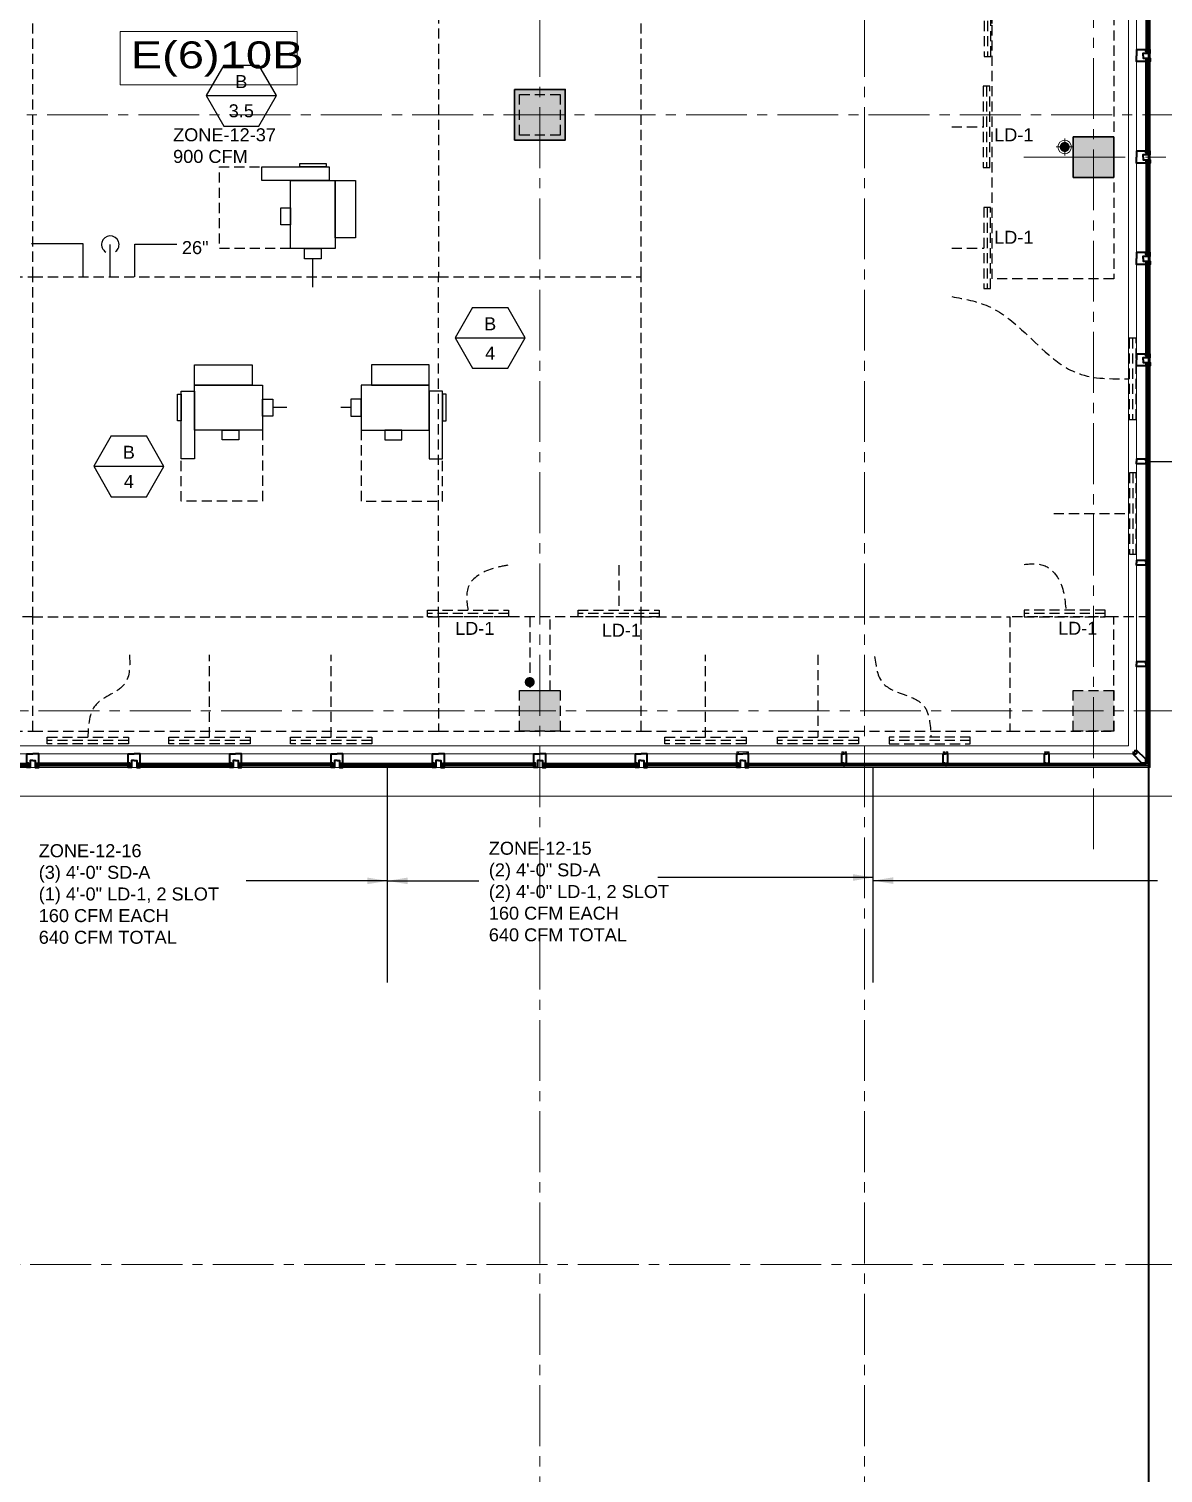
# Model space of a CAD drawing. Header units: inches. Extents: x -26012 to 27, y -11337 to 2082.
# Drawn here: x -21723 to -21052, y -436 to 418 of the extents above; entities that cross this region are included whole.
import ezdxf
from ezdxf.enums import TextEntityAlignment as Align

# ---------------------------------------------------------------- set-up
doc = ezdxf.new("R2010")
doc.units = ezdxf.units.IN
doc.header["$LTSCALE"] = 48
doc.header["$MEASUREMENT"] = 0
for name, pattern in [('A106$0$CENTER', [2, 1.25, -0.25, 0.25, -0.25]), ('A_Column Grid$0$CENTER2', [1.125, 0.75, -0.125, 0.125, -0.125]), ('HIDDEN2', [0.1875, 0.125, -0.0625]), ('NB - 13th_Penthouse_plan$0$HIDDEN2', [0.1875, 0.125, -0.0625])]:
    doc.linetypes.add(name, pattern=pattern)
for name, color, linetype in [('A106$0$A-ANNO-PATT-1-12', 8, 'Continuous'), ('A106$0$A-ANNO-PATT-1-6', 8, 'Continuous'), ('A106$0$A-ANNO-PATT-4-12', 8, 'Continuous'), ('A106$0$A-AREA-IDEN', 8, 'Continuous'), ('A106$0$A-CLNG-RAIL', 8, 'Continuous'), ('A106$0$A-COLS-COL1-6', 8, 'Continuous'), ('A106$0$A-COLS-COL4-12', 8, 'Continuous'), ('A106$0$A-FLOR-AWNG', 8, 'Continuous'), ('A106$0$A-FLOR-SLAB', 8, 'Continuous'), ('A106$0$A-FLOR-SLEEVE-4-12', 8, 'Continuous'), ('A106$0$A-GLAZ', 8, 'Continuous'), ('A106$0$A-GLAZ-CRNA', 8, 'Continuous'), ('A106$0$A-GRID-GRD3-12', 8, 'Continuous'), ('A106$0$A-ROOF-LEAD-3-12', 8, 'Continuous'), ('A106$0$A-ROOF-LEAD-4-12', 8, 'Continuous'), ('A106$0$C-PROP', 8, 'Continuous'), ('A605$0$A-ANNO-PATT-1-12', 8, 'Continuous'), ('A605$0$A-ANNO-PATT-1-6', 8, 'Continuous'), ('A605$0$A-ANNO-PATT-4-12', 8, 'Continuous'), ('A605$0$A-COLS-COL1-6', 8, 'Continuous'), ('A605$0$A-FLOR-SLAB', 8, 'Continuous'), ('A_Column Grid$0$A-GRID-GRD1-12', 8, 'A_Column Grid$0$CENTER2'), ('A_Column Grid$0$A-GRID-GRD1-15', 8, 'A_Column Grid$0$CENTER2'), ('M-HVAC-anno', 6, 'Continuous'), ('M-HVAC-blck', 6, 'Continuous'), ('M-HVAC-clrn', 1, 'HIDDEN2'), ('M-HVAC-eqpm-fptd', 94, 'Continuous'), ('M-HVAC-Flex', 5, 'Continuous'), ('M-HVAC-FUTR', 4, 'HIDDEN2'), ('M-HVAC-supp', 93, 'Continuous'), ('M-HVAC-Term-Supp', 92, 'Continuous'), ('M-HVAC-TEXT', 6, 'Continuous'), ('NB - 13th_Penthouse_plan$0$STCCOLS2', 1, 'NB - 13th_Penthouse_plan$0$HIDDEN2'), ('NB - 13th_Penthouse_plan$0$STDROPS', 1, 'NB - 13th_Penthouse_plan$0$HIDDEN2'), ('NB - 13th_Penthouse_plan$0$STSLABNOTCH', 1, 'NB - 13th_Penthouse_plan$0$HIDDEN2'), ('XREF', 8, 'Continuous')]:
    doc.layers.add(name, color=color, linetype=linetype)
doc.styles.add('A106$0$style-Arial', font='arial.ttf')
doc.styles.add('M08', font='arial.ttf', dxfattribs={"height": 7.68})
doc.styles.get("Standard").update_dxf_attribs({"font": 'simplex.shx'})
doc.dimstyles.new('STANDARD$7', dxfattribs={"dimtxt": 0.18, "dimasz": 0.125, "dimexe": 0.18, "dimexo": 0.06, "dimgap": 0.09, "dimtad": 0, "dimtih": 1, "dimtoh": 1, "dimdec": 4, "dimzin": 0, "dimdsep": 46, "dimtxsty": 'Standard', "dimcen": 0.09, "dimadec": 0, "dimazin": 0, "dimtfac": 1, "dimtdec": 4, "dimtofl": 0, "dimtmove": 0, "dimatfit": 3, "dimfxl": 1, "dimtolj": 1, "dimtzin": 0, "dimarcsym": 0})

# ---------------------------------------------------------------- blocks, each defined once
blk = doc.blocks.new('A106$0$CW10_1')
at = {"layer": 'A106$0$A-GLAZ', "linetype": 'Continuous', "lineweight": 0}
for p, q in [((0, 116.5), (0, 63.5)), ((6.25, 117.25), (6.25, 62.75)), ((6.75, 117.25), (6.75, 62.75)), ((0, 3.5), (0, 56.5)), ((6.25, 2.75), (6.25, 57.25)), ((6.75, 2.75), (6.75, 57.25))]:
    blk.add_line(p, q, dxfattribs=at)
at = {"layer": 'A106$0$A-GLAZ', "linetype": 'Continuous', "lineweight": 40}
for p, q in [((5.75, 117.25), (7, 117.25)), ((5.75, 117.25), (5.75, 62.75)), ((7, 117.25), (7, 62.75)), ((5.75, 62.75), (7, 62.75)), ((5.75, 2.75), (5.75, 57.25)), ((5.75, 57.25), (7, 57.25)), ((7, 2.75), (7, 57.25)), ((5.75, 2.75), (7, 2.75))]:
    blk.add_line(p, q, dxfattribs=at)
at = {"layer": 'A106$0$A-GLAZ', "linetype": 'Continuous', "lineweight": 40, "flags": 128}
for points in [[(4, 120), (4, 118.5), (8, 118.5), (8, 116.5), (7.25, 116.5), (7.25, 117.5), (5.5, 117.5), (5.5, 116.5), (0, 116.5), (0, 120)], [(4, 60), (4, 61.5), (8, 61.5), (8, 63.5), (7.25, 63.5), (7.25, 62.5), (5.5, 62.5), (5.5, 63.5), (0, 63.5), (0, 60)], [(4, 60), (4, 58.5), (8, 58.5), (8, 56.5), (7.25, 56.5), (7.25, 57.5), (5.5, 57.5), (5.5, 56.5), (0, 56.5), (0, 60)], [(4, 0), (4, 1.5), (8, 1.5), (8, 3.5), (7.25, 3.5), (7.25, 2.5), (5.5, 2.5), (5.5, 3.5), (0, 3.5), (0, 0)]]:
    blk.add_lwpolyline(points, dxfattribs=at)
blk = doc.blocks.new('A106$0$CW10_2')
at = {"layer": 'A106$0$A-GLAZ', "linetype": 'Continuous', "lineweight": 40}
for p, q in [((-117.25, -5.75), (-117.25, -7)), ((-117.25, -5.75), (-62.75, -5.75)), ((-117.25, -7), (-62.75, -7)), ((-62.75, -5.75), (-62.75, -7)), ((-2.75, -5.75), (-57.25, -5.75)), ((-57.25, -5.75), (-57.25, -7)), ((-2.75, -7), (-57.25, -7)), ((-2.75, -5.75), (-2.75, -7))]:
    blk.add_line(p, q, dxfattribs=at)
at = {"layer": 'A106$0$A-GLAZ', "linetype": 'Continuous', "lineweight": 0}
for p, q in [((-117.25, -6.25), (-62.75, -6.25)), ((-117.25, -6.75), (-62.75, -6.75)), ((-116.5, 0), (-63.5, 0)), ((-2.75, -6.25), (-57.25, -6.25)), ((-2.75, -6.75), (-57.25, -6.75)), ((-3.5, 0), (-56.5, 0))]:
    blk.add_line(p, q, dxfattribs=at)
at = {"layer": 'A106$0$A-GLAZ', "linetype": 'Continuous', "lineweight": 40, "flags": 128}
for points in [[(0, -4), (-1.5, -4), (-1.5, -8), (-3.5, -8), (-3.5, -7.25), (-2.5, -7.25), (-2.5, -5.5), (-3.5, -5.5), (-3.5, 0), (0, 0)], [(-120, -4), (-118.5, -4), (-118.5, -8), (-116.5, -8), (-116.5, -7.25), (-117.5, -7.25), (-117.5, -5.5), (-116.5, -5.5), (-116.5, 0), (-120, 0)], [(-60, -4), (-61.5, -4), (-61.5, -8), (-63.5, -8), (-63.5, -7.25), (-62.5, -7.25), (-62.5, -5.5), (-63.5, -5.5), (-63.5, 0), (-60, 0)], [(-60, -4), (-58.5, -4), (-58.5, -8), (-56.5, -8), (-56.5, -7.25), (-57.5, -7.25), (-57.5, -5.5), (-56.5, -5.5), (-56.5, 0), (-60, 0)]]:
    blk.add_lwpolyline(points, dxfattribs=at)
blk = doc.blocks.new('*U530')
at = {"layer": 'A106$0$A-CLNG-RAIL', "linetype": 'Continuous', "lineweight": 13}
for p, q in [((-0.65, 0.45), (-0.65, 0.59)), ((-0.65, 0.59), (0.35, 0.59)), ((-0.55, 0.45), (-0.65, 0.45)), ((-0.31, 0.54), (-0.61, 0.54)), ((-0.61, 0.54), (-0.61, 0.49)), ((-0.61, 0.49), (-0.55, 0.49)), ((-0.55, 0.49), (-0.55, 0.45)), ((-0.37, 0.45), (-0.37, 0.49)), ((-0.37, 0.49), (-0.31, 0.49)), ((-0.26, 0.45), (-0.37, 0.45)), ((-0.31, 0.49), (-0.31, 0.54)), ((0.3, 0.54), (-0.26, 0.54)), ((-0.26, 0.54), (-0.26, 0.45)), ((0.3, -0.23), (0.3, 0.54)), ((0.35, 0.59), (0.35, -0.23)), ((-0.65, -0.59), (-0.65, -0.23)), ((-0.65, -0.23), (-0.55, -0.23)), ((-0.61, -0.59), (-0.65, -0.59)), ((-0.55, -0.27), (-0.61, -0.27)), ((-0.61, -0.27), (-0.61, -0.32)), ((-0.61, -0.32), (-0.31, -0.32)), ((-0.23, -0.37), (-0.61, -0.37)), ((-0.61, -0.37), (-0.61, -0.59)), ((-0.55, -0.23), (-0.55, -0.27)), ((-0.37, -0.27), (-0.37, -0.23)), ((-0.37, -0.23), (0.3, -0.23)), ((-0.31, -0.27), (-0.37, -0.27)), ((-0.31, -0.32), (-0.31, -0.27)), ((-0.23, -0.59), (-0.23, -0.37)), ((-0.19, -0.59), (-0.23, -0.59)), ((0.6, -0.29), (-0.19, -0.29)), ((-0.19, -0.29), (-0.19, -0.39)), ((-0.19, -0.39), (-0.15, -0.39)), ((-0.15, -0.39), (-0.19, -0.51)), ((-0.19, -0.51), (-0.19, -0.59)), ((0.35, -0.23), (0.44, -0.23)), ((0.44, -0.23), (0.44, -0.2)), ((0.44, -0.2), (0.57, -0.23)), ((0.6, -0.51), (0.56, -0.39)), ((0.56, -0.39), (0.6, -0.39)), ((0.57, -0.23), (0.65, -0.23)), ((0.6, -0.39), (0.6, -0.29)), ((0.6, -0.59), (0.6, -0.51)), ((0.65, -0.59), (0.6, -0.59)), ((0.65, -0.23), (0.65, -0.59))]:
    blk.add_line(p, q, dxfattribs=at)
at = {"layer": 'A106$0$A-CLNG-RAIL', "lineweight": 13, "flags": 128}
for points in [[(-0.55, 0.51), (-0.36, 0.51)], [(-0.39, 0.5), (-0.38, 0.44), (-0.38, 0.37), (-0.33, 0.18)], [(-0.39, -0.29), (-0.38, -0.23), (-0.38, -0.16), (-0.33, 0.03)], [(-0.55, -0.3), (-0.36, -0.3)]]:
    blk.add_lwpolyline(points, dxfattribs=at)
at = {"layer": 'A106$0$A-CLNG-RAIL', "lineweight": 13}
for points in [[(-0.53, 0.51), (-0.52, 0.46), (-0.53, 0.41), (-0.57, 0.34), (-0.59, 0.31), (-0.64, 0.18)], [(-0.53, -0.29), (-0.52, -0.24), (-0.53, -0.2), (-0.57, -0.12), (-0.59, -0.1), (-0.64, 0.03)], [(-0.5, 0.51), (-0.5, 0.47), (-0.5, 0.41), (-0.53, 0.34), (-0.54, 0.31), (-0.59, 0.18)], [(-0.5, -0.29), (-0.5, -0.26), (-0.5, -0.2), (-0.53, -0.13), (-0.54, -0.1), (-0.59, 0.03)], [(-0.47, 0.51), (-0.47, 0.49), (-0.46, 0.45), (-0.47, 0.36), (-0.49, 0.31), (-0.51, 0.18)], [(-0.47, -0.3), (-0.47, -0.28), (-0.46, -0.24), (-0.47, -0.15), (-0.49, -0.1), (-0.51, 0.03)], [(-0.45, 0.51), (-0.44, 0.4), (-0.45, 0.34), (-0.44, 0.31), (-0.44, 0.18)], [(-0.45, -0.3), (-0.44, -0.19), (-0.45, -0.12), (-0.44, -0.1), (-0.44, 0.03)], [(-0.41, 0.5), (-0.41, 0.44), (-0.41, 0.38), (-0.4, 0.34), (-0.4, 0.31), (-0.37, 0.18)], [(-0.41, -0.29), (-0.41, -0.23), (-0.41, -0.17), (-0.4, -0.12), (-0.4, -0.1), (-0.37, 0.03)]]:
    blk.add_open_spline(points, degree=3, dxfattribs=at)
blk = doc.blocks.new('*U549')
at = {"layer": 'A106$0$A-CLNG-RAIL', "linetype": 'Continuous', "lineweight": 13}
for p, q in [((-0.45, 0.65), (-0.59, 0.65)), ((-0.59, 0.65), (-0.59, -0.35)), ((-0.54, 0.31), (-0.54, 0.61)), ((-0.54, 0.61), (-0.49, 0.61)), ((-0.49, 0.31), (-0.54, 0.31)), ((-0.54, -0.3), (-0.54, 0.26)), ((-0.54, 0.26), (-0.45, 0.26)), ((-0.49, 0.61), (-0.49, 0.55)), ((-0.49, 0.55), (-0.45, 0.55)), ((-0.45, 0.37), (-0.49, 0.37)), ((-0.49, 0.37), (-0.49, 0.31)), ((-0.45, 0.55), (-0.45, 0.65)), ((-0.45, 0.26), (-0.45, 0.37)), ((0.59, 0.65), (0.23, 0.65)), ((0.23, 0.65), (0.23, 0.55)), ((0.23, 0.55), (0.27, 0.55)), ((0.27, 0.37), (0.23, 0.37)), ((0.23, 0.37), (0.23, -0.3)), ((0.27, 0.55), (0.27, 0.61)), ((0.27, 0.61), (0.32, 0.61)), ((0.27, 0.31), (0.27, 0.37)), ((0.32, 0.31), (0.27, 0.31)), ((0.29, -0.6), (0.29, 0.19)), ((0.29, 0.19), (0.39, 0.19)), ((0.32, 0.61), (0.32, 0.31)), ((0.37, 0.23), (0.37, 0.61)), ((0.37, 0.61), (0.59, 0.61)), ((0.59, 0.23), (0.37, 0.23)), ((0.39, 0.19), (0.39, 0.15)), ((0.39, 0.15), (0.51, 0.19)), ((0.51, 0.19), (0.59, 0.19)), ((0.59, 0.61), (0.59, 0.65)), ((0.59, 0.19), (0.59, 0.23)), ((-0.59, -0.35), (0.23, -0.35)), ((0.23, -0.3), (-0.54, -0.3)), ((0.23, -0.44), (0.2, -0.44)), ((0.2, -0.44), (0.23, -0.57)), ((0.23, -0.35), (0.23, -0.44)), ((0.23, -0.57), (0.23, -0.65)), ((0.23, -0.65), (0.59, -0.65)), ((0.39, -0.6), (0.29, -0.6)), ((0.51, -0.6), (0.39, -0.56)), ((0.39, -0.56), (0.39, -0.6)), ((0.59, -0.6), (0.51, -0.6)), ((0.59, -0.65), (0.59, -0.6))]:
    blk.add_line(p, q, dxfattribs=at)
at = {"layer": 'A106$0$A-CLNG-RAIL', "lineweight": 13, "flags": 128}
for points in [[(-0.51, 0.55), (-0.51, 0.36)], [(-0.5, 0.39), (-0.44, 0.38), (-0.37, 0.38), (-0.18, 0.33)], [(0.29, 0.39), (0.23, 0.38), (0.16, 0.38), (-0.03, 0.33)], [(0.3, 0.55), (0.3, 0.36)]]:
    blk.add_lwpolyline(points, dxfattribs=at)
at = {"layer": 'A106$0$A-CLNG-RAIL', "lineweight": 13}
for points in [[(-0.51, 0.53), (-0.46, 0.52), (-0.41, 0.53), (-0.34, 0.57), (-0.31, 0.59), (-0.18, 0.64)], [(-0.51, 0.5), (-0.47, 0.5), (-0.41, 0.5), (-0.34, 0.53), (-0.31, 0.54), (-0.18, 0.59)], [(-0.51, 0.47), (-0.49, 0.47), (-0.45, 0.46), (-0.36, 0.47), (-0.31, 0.49), (-0.18, 0.51)], [(-0.51, 0.45), (-0.4, 0.44), (-0.34, 0.45), (-0.31, 0.44), (-0.18, 0.44)], [(-0.5, 0.41), (-0.44, 0.41), (-0.38, 0.41), (-0.34, 0.4), (-0.31, 0.4), (-0.18, 0.37)], [(0.29, 0.53), (0.24, 0.52), (0.2, 0.53), (0.12, 0.57), (0.1, 0.59), (-0.03, 0.64)], [(0.29, 0.5), (0.26, 0.5), (0.2, 0.5), (0.13, 0.53), (0.1, 0.54), (-0.03, 0.59)], [(0.3, 0.47), (0.28, 0.47), (0.24, 0.46), (0.15, 0.47), (0.1, 0.49), (-0.03, 0.51)], [(0.3, 0.45), (0.19, 0.44), (0.12, 0.45), (0.1, 0.44), (-0.03, 0.44)], [(0.29, 0.41), (0.23, 0.41), (0.17, 0.41), (0.12, 0.4), (0.1, 0.4), (-0.03, 0.37)]]:
    blk.add_open_spline(points, degree=3, dxfattribs=at)
blk = doc.blocks.new('*U529')
at = {"layer": 'A106$0$A-CLNG-RAIL', "linetype": 'Continuous', "lineweight": 13}
for p, q in [((0.65, 0.59), (-0.35, 0.59)), ((-0.35, 0.59), (-0.35, -0.23)), ((-0.3, -0.23), (-0.3, 0.54)), ((-0.3, 0.54), (0.26, 0.54)), ((0.26, 0.54), (0.26, 0.45)), ((0.26, 0.45), (0.37, 0.45)), ((0.31, 0.49), (0.31, 0.54)), ((0.31, 0.54), (0.61, 0.54)), ((0.37, 0.49), (0.31, 0.49)), ((0.37, 0.45), (0.37, 0.49)), ((0.61, 0.49), (0.55, 0.49)), ((0.55, 0.49), (0.55, 0.45)), ((0.55, 0.45), (0.65, 0.45)), ((0.61, 0.54), (0.61, 0.49)), ((0.65, 0.45), (0.65, 0.59)), ((-0.57, -0.23), (-0.65, -0.23)), ((-0.65, -0.23), (-0.65, -0.59)), ((-0.65, -0.59), (-0.6, -0.59)), ((-0.6, -0.39), (-0.6, -0.29)), ((-0.6, -0.29), (0.19, -0.29)), ((-0.6, -0.51), (-0.56, -0.39)), ((-0.56, -0.39), (-0.6, -0.39)), ((-0.6, -0.59), (-0.6, -0.51)), ((-0.44, -0.2), (-0.57, -0.23)), ((-0.44, -0.23), (-0.44, -0.2)), ((-0.35, -0.23), (-0.44, -0.23)), ((0.37, -0.23), (-0.3, -0.23)), ((0.19, -0.39), (0.15, -0.39)), ((0.15, -0.39), (0.19, -0.51)), ((0.19, -0.29), (0.19, -0.39)), ((0.19, -0.51), (0.19, -0.59)), ((0.19, -0.59), (0.23, -0.59)), ((0.23, -0.59), (0.23, -0.37)), ((0.23, -0.37), (0.61, -0.37)), ((0.31, -0.32), (0.31, -0.27)), ((0.31, -0.27), (0.37, -0.27)), ((0.61, -0.32), (0.31, -0.32)), ((0.37, -0.27), (0.37, -0.23)), ((0.65, -0.23), (0.55, -0.23)), ((0.55, -0.23), (0.55, -0.27)), ((0.55, -0.27), (0.61, -0.27)), ((0.61, -0.27), (0.61, -0.32)), ((0.61, -0.37), (0.61, -0.59)), ((0.61, -0.59), (0.65, -0.59)), ((0.65, -0.59), (0.65, -0.23))]:
    blk.add_line(p, q, dxfattribs=at)
at = {"layer": 'A106$0$A-CLNG-RAIL', "lineweight": 13, "flags": 128}
for points in [[(0.39, 0.5), (0.38, 0.44), (0.38, 0.37), (0.33, 0.18)], [(0.39, -0.29), (0.38, -0.23), (0.38, -0.16), (0.33, 0.03)], [(0.55, 0.51), (0.36, 0.51)], [(0.55, -0.3), (0.36, -0.3)]]:
    blk.add_lwpolyline(points, dxfattribs=at)
at = {"layer": 'A106$0$A-CLNG-RAIL', "lineweight": 13}
for points in [[(0.41, 0.5), (0.41, 0.44), (0.41, 0.38), (0.4, 0.34), (0.4, 0.31), (0.37, 0.18)], [(0.41, -0.29), (0.41, -0.23), (0.41, -0.17), (0.4, -0.12), (0.4, -0.1), (0.37, 0.03)], [(0.45, 0.51), (0.44, 0.4), (0.45, 0.34), (0.44, 0.31), (0.44, 0.18)], [(0.45, -0.3), (0.44, -0.19), (0.45, -0.12), (0.44, -0.1), (0.44, 0.03)], [(0.47, 0.51), (0.47, 0.49), (0.46, 0.45), (0.47, 0.36), (0.49, 0.31), (0.51, 0.18)], [(0.47, -0.3), (0.47, -0.28), (0.46, -0.24), (0.47, -0.15), (0.49, -0.1), (0.51, 0.03)], [(0.5, 0.51), (0.5, 0.47), (0.5, 0.41), (0.53, 0.34), (0.54, 0.31), (0.59, 0.18)], [(0.5, -0.29), (0.5, -0.26), (0.5, -0.2), (0.53, -0.13), (0.54, -0.1), (0.59, 0.03)], [(0.53, 0.51), (0.52, 0.46), (0.53, 0.41), (0.57, 0.34), (0.59, 0.31), (0.64, 0.18)], [(0.53, -0.29), (0.52, -0.24), (0.53, -0.2), (0.57, -0.12), (0.59, -0.1), (0.64, 0.03)]]:
    blk.add_open_spline(points, degree=3, dxfattribs=at)
blk = doc.blocks.new('A106$0$CW20FCORNER_2')
at = {"layer": 'A106$0$A-GLAZ-CRNA', "linetype": 'Continuous', "lineweight": 0}
for p, q in [((-7, 236.5), (-7, 181.38)), ((-0.75, 237.25), (-0.75, 180.62)), ((-0.25, 237.25), (-0.25, 180.62)), ((-7, 178.63), (-7, 121.38)), ((-0.75, 179.37), (-0.75, 120.62)), ((-0.25, 179.37), (-0.25, 120.62)), ((-7, 118.63), (-7, 7)), ((-0.75, 119.37), (-0.75, 60.62)), ((-0.25, 119.37), (-0.25, 60.62)), ((-0.75, 59.37), (-0.75, 1.87)), ((-0.25, 59.37), (-0.25, 1.87))]:
    blk.add_line(p, q, dxfattribs=at)
at = {"layer": 'A106$0$A-GLAZ-CRNA', "linetype": 'Continuous', "lineweight": 30}
for p, q in [((-1.25, 237.25), (0, 237.25)), ((-1.25, 237.25), (-1.25, 180.62)), ((0, 237.25), (0, 180.62)), ((-1.25, 179.37), (0, 179.37)), ((-1.25, 179.37), (-1.25, 120.62)), ((0, 179.37), (0, 120.62)), ((-1.25, 119.37), (-1.25, 60.62)), ((0, 119.37), (0, 60.62)), ((-1.25, 60.62), (0, 60.62)), ((-1.25, 59.37), (0, 59.37)), ((-1.25, 59.37), (-1.25, 1.87)), ((0, 59.37), (0, 1.87)), ((-1.25, 1.87), (0, 1.87))]:
    blk.add_line(p, q, dxfattribs=at)
at = {"layer": 'A106$0$A-GLAZ-CRNA', "linetype": 'Continuous', "lineweight": 40}
for p, q in [((-1.25, 180.62), (0, 180.62)), ((0, 180.37), (0, 180.25)), ((-1.25, 120.62), (0, 120.62)), ((-1.25, 119.37), (0, 119.37)), ((-1.5, 3.8), (-7, 9.3))]:
    blk.add_line(p, q, dxfattribs=at)
at = {"layer": 'A106$0$A-GLAZ-CRNA', "linetype": 'Continuous', "lineweight": 40, "flags": 128}
for points in [[(-3, 240), (-3, 238.5), (1, 238.5), (1, 236.5), (0.25, 236.5), (0.25, 237.5), (-1.5, 237.5), (-1.5, 236.5), (-7, 236.5), (-7, 240)], [(-0.59, 180), (-0.59, 180.25), (0, 180.25), (0, 180.37), (-1.5, 180.37), (-1.5, 181.37), (-7, 181.38), (-7, 180)], [(-0.59, 180), (-0.59, 179.75), (0, 179.75), (0, 179.62), (-1.5, 179.62), (-1.5, 178.62), (-7, 178.63), (-7, 180)], [(-0.59, 120), (-0.59, 120.25), (0, 120.25), (0, 120.37), (-1.5, 120.37), (-1.5, 121.37), (-7, 121.38), (-7, 120)], [(-0.59, 120), (-0.59, 119.75), (0, 119.75), (0, 119.62), (-1.5, 119.62), (-1.5, 118.62), (-7, 118.63), (-7, 120)], [(-0.59, 60), (-0.59, 60.25), (0, 60.25), (0, 60.37), (-1.5, 60.37), (-1.5, 61.37), (-7, 61.38), (-7, 60)], [(-0.59, 60), (-0.59, 59.75), (0, 59.75), (0, 59.62), (-1.5, 59.62), (-1.5, 58.62), (-7, 58.63), (-7, 60)], [(0, 0), (0, 1.5), (-1.15, 1.5), (-1.5, 1.85), (-1.5, 3.8), (-7, 9.3), (-7, 7)]]:
    blk.add_lwpolyline(points, dxfattribs=at)
at = {"layer": 'A106$0$A-GLAZ-CRNA', "linetype": 'Continuous', "lineweight": 40}
for centre in [(0.12, 180.5), (0.12, 179.5), (0.12, 120.5), (0.12, 119.5)]:
    blk.add_arc(centre, 0.177, 135, 225, dxfattribs=at)
at = {"layer": 'A106$0$A-GLAZ-CRNA', "linetype": 'Continuous', "lineweight": 30}
for centre in [(0.12, 60.5), (0.12, 59.5)]:
    blk.add_arc(centre, 0.177, 135, 225, dxfattribs=at)
blk = doc.blocks.new('A106$0$CW20FCORNER_3')
at = {"layer": 'A106$0$A-GLAZ-CRNA', "linetype": 'Continuous', "lineweight": 30}
for p, q in [((-237.25, 1.25), (-237.25, 0)), ((-237.25, 1.25), (-180.62, 1.25)), ((-179.37, 1.25), (-179.37, 0)), ((-179.37, 1.25), (-120.62, 1.25)), ((-119.37, 1.25), (-60.62, 1.25)), ((-60.62, 1.25), (-60.62, 0)), ((-59.38, 1.25), (-59.38, 0)), ((-59.38, 1.25), (-1.88, 1.25)), ((-1.88, 1.25), (-1.88, 0)), ((-237.25, 0), (-180.62, 0)), ((-179.37, 0), (-120.62, 0)), ((-119.37, 0), (-60.62, 0)), ((-59.38, 0), (-1.88, 0))]:
    blk.add_line(p, q, dxfattribs=at)
at = {"layer": 'A106$0$A-GLAZ-CRNA', "linetype": 'Continuous', "lineweight": 0}
for p, q in [((-237.25, 0.75), (-180.62, 0.75)), ((-237.25, 0.25), (-180.62, 0.25)), ((-236.5, 7), (-181.38, 7)), ((-179.37, 0.75), (-120.62, 0.75)), ((-179.37, 0.25), (-120.62, 0.25)), ((-178.63, 7), (-121.38, 7)), ((-119.37, 0.75), (-60.62, 0.75)), ((-119.37, 0.25), (-60.62, 0.25)), ((-118.63, 7), (-7, 7)), ((-59.38, 0.75), (-1.88, 0.75)), ((-59.38, 0.25), (-1.88, 0.25))]:
    blk.add_line(p, q, dxfattribs=at)
at = {"layer": 'A106$0$A-GLAZ-CRNA', "linetype": 'Continuous', "lineweight": 40}
for p, q in [((-180.62, 1.25), (-180.62, 0)), ((-120.62, 1.25), (-120.62, 0)), ((-119.37, 1.25), (-119.37, 0)), ((-3.8, 1.5), (-9.3, 7)), ((-180.37, 0), (-180.25, 0))]:
    blk.add_line(p, q, dxfattribs=at)
at = {"layer": 'A106$0$A-GLAZ-CRNA', "linetype": 'Continuous', "lineweight": 40, "flags": 128}
for points in [[(-240, 3), (-238.5, 3), (-238.5, -1), (-236.5, -1), (-236.5, -0.25), (-237.5, -0.25), (-237.5, 1.5), (-236.5, 1.5), (-236.5, 7), (-240, 7)], [(-180, 0.59), (-180.25, 0.59), (-180.25, 0), (-180.37, 0), (-180.37, 1.5), (-181.37, 1.5), (-181.38, 7), (-180, 7)], [(-180, 0.59), (-179.75, 0.59), (-179.75, 0), (-179.62, 0), (-179.62, 1.5), (-178.62, 1.5), (-178.63, 7), (-180, 7)], [(-120, 0.59), (-120.25, 0.59), (-120.25, 0), (-120.37, 0), (-120.37, 1.5), (-121.37, 1.5), (-121.38, 7), (-120, 7)], [(-120, 0.59), (-119.75, 0.59), (-119.75, 0), (-119.62, 0), (-119.62, 1.5), (-118.62, 1.5), (-118.63, 7), (-120, 7)], [(-60, 0.59), (-60.25, 0.59), (-60.25, 0), (-60.38, 0), (-60.38, 1.5), (-61.38, 1.5), (-61.38, 7), (-60, 7)], [(-60, 0.59), (-59.75, 0.59), (-59.75, 0), (-59.62, 0), (-59.62, 1.5), (-58.62, 1.5), (-58.63, 7), (-60, 7)], [(0, 0), (-1.5, 0), (-1.5, 1.15), (-1.85, 1.5), (-3.8, 1.5), (-9.3, 7), (-7, 7)]]:
    blk.add_lwpolyline(points, dxfattribs=at)
at = {"layer": 'A106$0$A-GLAZ-CRNA', "linetype": 'Continuous', "lineweight": 40, "extrusion": (0, 0, -1)}
for centre in [(180.5, -0.13), (179.5, -0.13), (120.5, -0.13), (119.5, -0.13)]:
    blk.add_arc(centre, 0.177, 45, 135, dxfattribs=at)
at = {"layer": 'A106$0$A-GLAZ-CRNA', "linetype": 'Continuous', "lineweight": 30, "extrusion": (0, 0, -1)}
for centre in [(60.5, -0.13), (59.5, -0.13)]:
    blk.add_arc(centre, 0.177, 45, 135, dxfattribs=at)
blk = doc.blocks.new('*D588', base_point=(0, 0))
at = {"layer": 'A106$0$A-FLOR-SLEEVE-4-12', "linetype": 'Continuous', "lineweight": 0}
for p, q in [((-5, 0), (5, 0)), ((0, -5), (0, 5))]:
    blk.add_line(p, q, dxfattribs=at)
blk = doc.blocks.new('*U587')
at = {"layer": 'A106$0$A-FLOR-SLEEVE-4-12', "linetype": 'Continuous', "lineweight": 13}
blk.add_circle((0, 0), 4, dxfattribs=at)
at = {"layer": 'A106$0$A-FLOR-SLEEVE-4-12', "linetype": 'Continuous', "lineweight": 0}
blk.add_blockref('*D588', (0, 0), dxfattribs=at)
blk = doc.blocks.new('A106')
at = {"layer": 'A106$0$A-ROOF-LEAD-3-12', "lineweight": 13}
h = blk.add_hatch(color=256, dxfattribs=at)
edge = h.paths.add_edge_path()
edge.add_arc((-21427.02, 31.59), 3, 0, 360)
at = {"layer": 'A106$0$A-ROOF-LEAD-4-12', "lineweight": 13}
h = blk.add_hatch(color=256, dxfattribs=at)
edge = h.paths.add_edge_path()
edge.add_arc((-21110.52, 348.1), 3, 0, 360)
at = {"layer": 'A106$0$A-ANNO-PATT-1-12', "lineweight": 30}
for points in [[(-21409.02, 2.59), (-21409.02, 26.59), (-21433.02, 2.59), (-21433.02, 26.59)], [(-21081.52, 2.59), (-21081.52, 26.59), (-21105.52, 2.59), (-21105.52, 26.59)]]:
    blk.add_solid(points, dxfattribs=at)
at = {"layer": 'A106$0$A-ANNO-PATT-1-6', "lineweight": 30, "extrusion": (0, 0, -1)}
blk.add_solid([(21436.02, 382.16), (21406.02, 382.16), (21436.02, 352.16), (21406.02, 352.16)], dxfattribs=at)
at = {"layer": 'A106$0$A-ANNO-PATT-4-12', "lineweight": 30}
blk.add_solid([(-21105.52, 330.1), (-21081.52, 330.1), (-21105.52, 354.1), (-21081.52, 354.1)], dxfattribs=at)
at = {"layer": 'A106$0$A-AREA-IDEN', "lineweight": 13}
blk.add_3dface([(-21669.28, 416.46, 0.21), (-21564.54, 416.46, 0.21), (-21564.54, 384.93, 0.21), (-21669.28, 384.93, 0.21)], dxfattribs=at)
at = {"layer": 'A106$0$A-CLNG-RAIL', "lineweight": 13}
for p, q in [((-21070.32, -9.72), (-21070.32, -9.65)), ((-21070.32, -9.65), (-21069.27, -9.65)), ((-21070.32, -9.72), (-21069.21, -9.72)), ((-21069.27, -8.61), (-21069.27, -9.65)), ((-21069.21, -8.61), (-21069.27, -8.61)), ((-21069.21, -8.61), (-21069.21, -9.72))]:
    blk.add_line(p, q, dxfattribs=at)
for points in [[(-21304.52, -9.67), (-21297.53, -9.67), (-21297.53, -9.72), (-21304.52, -9.72)], [(-21122.4, -9.72), (-21119.65, -9.72), (-21119.65, -9.67), (-21122.4, -9.67)]]:
    blk.add_3dface(points, dxfattribs=at)
at = {"layer": 'A106$0$A-COLS-COL1-6', "lineweight": 30}
blk.add_3dface([(-21436.02, 382.16), (-21406.02, 382.16), (-21406.02, 352.16), (-21436.02, 352.16)], dxfattribs=at)
at = {"layer": 'A106$0$A-COLS-COL4-12', "lineweight": 30}
blk.add_3dface([(-21105.52, 330.1), (-21081.52, 330.1), (-21081.52, 354.1), (-21105.52, 354.1)], dxfattribs=at)
at = {"layer": 'A106$0$A-FLOR-AWNG', "lineweight": 0}
blk.add_line((-22351.02, -35.91), (-21043.02, -35.91), dxfattribs=at)
at = {"layer": 'A106$0$A-FLOR-SLAB', "lineweight": 0, "flags": 128}
blk.add_lwpolyline([(-23869.27, 1530.35), (-21072.77, 1530.34), (-21072.77, -6.15), (-22489.27, -6.15), (-22489.27, 53.84), (-22872.77, 53.84), (-22872.77, -6.15), (-24409.27, -6.15)], dxfattribs=at)
at = {"layer": 'A106$0$A-GLAZ', "lineweight": 0}
for p, q in [((-21060.02, -18.91), (-21060.02, 1543.09)), ((-22352.02, -18.91), (-21060.02, -18.91))]:
    blk.add_line(p, q, dxfattribs=at)
at = {"layer": 'A106$0$A-GRID-GRD3-12', "linetype": 'A106$0$CENTER', "lineweight": 0}
blk.add_line((-21134.68, 342.1), (-20581.59, 342.1), dxfattribs=at)
at = {"layer": 'A106$0$C-PROP', "lineweight": 40, "flags": 128}
for points in [[(-25004.54, -676.9), (-24022.02, 1542.09), (-21061.02, 1542.09), (-21061.02, -676.9)], [(-24808.14, -233.33), (-24022.02, 1542.09), (-21061.02, 1542.09), (-21061.02, -229.32)]]:
    blk.add_lwpolyline(points, dxfattribs=at)
at = {"layer": 'A106$0$A-CLNG-RAIL', "lineweight": 13}
for name, p in [('*U530', (-21303.87, -10.31)), ('*U529', (-21298.18, -10.31)), ('*U530', (-21241.75, -10.31)), ('*U529', (-21240.3, -10.31)), ('*U530', (-21181.75, -10.31)), ('*U529', (-21180.3, -10.31)), ('*U530', (-21121.75, -10.31)), ('*U529', (-21120.3, -10.31)), ('*U530', (-21069.67, -10.31)), ('*U549', (-21068.62, -9.26))]:
    blk.add_blockref(name, p, dxfattribs=at)
at = {"layer": 'A106$0$A-FLOR-SLEEVE-4-12', "lineweight": 13}
blk.add_blockref('*U587', (-21110.52, 348.1), dxfattribs=at)
at = {"layer": 'A106$0$A-GLAZ', "lineweight": 40}
for name, p in [('A106$0$CW10_1', (-21068.02, 342.1)), ('A106$0$CW10_1', (-21068.02, 222.1)), ('A106$0$CW10_2', (-21661.02, -10.9)), ('A106$0$CW10_2', (-21541.02, -10.9)), ('A106$0$CW10_2', (-21421.02, -10.9)), ('A106$0$CW10_2', (-21301.02, -10.9))]:
    blk.add_blockref(name, p, dxfattribs=at)
at = {"layer": 'A106$0$A-GLAZ-CRNA', "lineweight": 30}
for name in ['A106$0$CW20FCORNER_2', 'A106$0$CW20FCORNER_3']:
    blk.add_blockref(name, (-21061.02, -17.9), dxfattribs=at)
at = {"layer": 'A106$0$A-AREA-IDEN', "lineweight": 13, "style": 'A106$0$style-Arial', "width": 1.246875}
blk.add_text('E(6)10B', height=16, dxfattribs=at).set_placement((-21663.09, 394.57, 0.21))
blk = doc.blocks.new('A605')
at = {"layer": 'A605$0$A-ANNO-PATT-1-12', "lineweight": 30}
for points in [[(-21409.02, 2.59), (-21409.02, 26.59), (-21433.02, 2.59), (-21433.02, 26.59)], [(-21081.52, 2.59), (-21081.52, 26.59), (-21105.52, 2.59), (-21105.52, 26.59)]]:
    blk.add_solid(points, dxfattribs=at)
at = {"layer": 'A605$0$A-ANNO-PATT-1-6', "lineweight": 30, "extrusion": (0, 0, -1)}
blk.add_solid([(21436.02, 382.16), (21406.02, 382.16), (21436.02, 352.16), (21406.02, 352.16)], dxfattribs=at)
at = {"layer": 'A605$0$A-ANNO-PATT-4-12', "lineweight": 30}
blk.add_solid([(-21105.52, 330.1), (-21081.52, 330.1), (-21105.52, 354.1), (-21081.52, 354.1)], dxfattribs=at)
at = {"layer": 'A605$0$A-COLS-COL1-6', "lineweight": 30}
blk.add_3dface([(-21436.02, 382.16), (-21406.02, 382.16), (-21406.02, 352.16), (-21436.02, 352.16)], dxfattribs=at)
at = {"layer": 'A605$0$A-FLOR-SLAB', "lineweight": 0, "flags": 128}
blk.add_lwpolyline([(-23869.27, 1530.35), (-21072.77, 1530.34), (-21072.77, -6.15), (-22489.27, -6.15), (-22489.27, 53.84), (-22872.77, 53.84), (-22872.77, -6.15), (-24409.27, -6.15)], dxfattribs=at)
blk = doc.blocks.new('A$C4BF10DA9')
at = {"layer": 'M-HVAC-clrn', "flags": 128}
blk.add_lwpolyline([(6, 42), (6, 0), (54.25, 0), (54.25, 25)], dxfattribs=at)
at = {"layer": 'M-HVAC-eqpm-fptd'}
for p, q in [((6, 68.5), (6, 42)), ((46.25, 68.5), (6, 68.5)), ((46.25, 42), (46.25, 68.5)), ((6, 42), (46.25, 42))]:
    blk.add_line(p, q, dxfattribs=at)
for points in [[(12.25, 68.5), (46.25, 68.5), (46.25, 80.5), (12.25, 80.5)], [(6, 50.25), (6, 60.25), (0, 60.25), (0, 50.25)], [(46.25, 25), (54.25, 25), (54.25, 65), (46.25, 65)], [(30, 42), (20, 42), (20, 36.25), (30, 36.25)]]:
    blk.add_lwpolyline(points, close=True, dxfattribs=at)
at = {"layer": 'M-HVAC-supp'}
blk.add_lwpolyline([(56.25, 47.5), (56.25, 63.25), (54.25, 63.25), (54.25, 47.5)], close=True, dxfattribs=at)
blk = doc.blocks.new('SD-A')
at = {"layer": 'M-HVAC-FUTR'}
for p, q in [((2473.34, 316.58), (2425.34, 316.58)), ((2425.34, 316.58), (2425.34, 312.58)), ((2473.34, 312.58), (2473.34, 316.58)), ((2473.34, 314.58), (2425.34, 314.58)), ((2425.34, 312.58), (2473.34, 312.58))]:
    blk.add_line(p, q, dxfattribs=at)
blk = doc.blocks.new('A$C73FD2CE6')
at = {"layer": 'M-HVAC-blck'}
for p, q in [((10.41, 36), (0, 18.01)), ((10.41, 36), (31.18, 36)), ((41.57, 17.97), (31.18, 36)), ((0, 18.01), (10.37, 0)), ((0.01, 17.99), (41.56, 17.99)), ((31.17, 0), (41.57, 17.97)), ((10.37, 0), (31.17, 0))]:
    blk.add_line(p, q, dxfattribs=at)
at = {"layer": 'M-HVAC-TEXT', "style": 'M08'}
for tag, p in [('2', (20.78, 26.3)), ('1', (20.78, 8.99))]:
    blk.add_attdef(tag, text='', height=7.68, dxfattribs=at).set_placement(p, align=Align.MIDDLE)
blk = doc.blocks.new('NB - 13th_Penthouse_plan')
at = {"layer": 'NB - 13th_Penthouse_plan$0$STCCOLS2'}
for points in [[(-21433.02, 379.16), (-21409.02, 379.16), (-21409.02, 355.16), (-21433.02, 355.16)], [(-21105.52, 354.1), (-21081.52, 354.1), (-21081.52, 330.1), (-21105.52, 330.1)], [(-21433.02, 26.59), (-21409.02, 26.59), (-21409.02, 2.59), (-21433.02, 2.59)], [(-21105.52, 26.59), (-21081.52, 26.59), (-21081.52, 2.59), (-21105.52, 2.59)]]:
    blk.add_lwpolyline(points, close=True, dxfattribs=at)
at = {"layer": 'NB - 13th_Penthouse_plan$0$STDROPS'}
for p, q in [((-21721.02, 271.21), (-21481.02, 271.21)), ((-21721.02, 70.09), (-21721.02, 271.16)), ((-21481.02, 70.09), (-21481.02, 271.16)), ((-21361.02, 70.09), (-21361.02, 271.16)), ((-21721.02, 70.09), (-21481.02, 70.09)), ((-21361.02, 70.09), (-21142.97, 70.09)), ((-21060.65, 70.09), (-21081.52, 70.09)), ((-21721.02, 2.59), (-21481.02, 2.59)), ((-21361.02, 2.59), (-21142.97, 2.59))]:
    blk.add_line(p, q, dxfattribs=at)
for points in [[(-21081.52, 270.1), (-21153.52, 270.1), (-21153.52, 421.16), (-21153.52, 1002.1), (-21081.52, 1002.1)], [(-21841.02, 271.21), (-21721.02, 271.21), (-21721.02, 463.21), (-21841.02, 463.21)], [(-21481.02, 271.21), (-21361.02, 271.21), (-21361.02, 463.21), (-21481.02, 463.21)], [(-21721.02, 2.59), (-21721.02, 70.09), (-21841.02, 70.09), (-21841.02, 2.59)], [(-21142.97, 2.59), (-21081.52, 2.59), (-21081.52, 70.09), (-21142.97, 70.09)]]:
    blk.add_lwpolyline(points, close=True, dxfattribs=at)
blk.add_lwpolyline([(-21361.02, 2.59), (-21361.02, 70.09), (-21481.02, 70.09), (-21481.02, 2.59), (-21361.02, 2.59)], dxfattribs=at)
at = {"layer": 'NB - 13th_Penthouse_plan$0$STSLABNOTCH'}
blk.add_lwpolyline([(-21427.02, 26.59), (-21415.02, 26.59), (-21415.02, 70.09), (-21427.02, 70.09)], close=True, dxfattribs=at)
blk = doc.blocks.new('A_Column Grid')
at = {"layer": 'A_Column Grid$0$A-GRID-GRD1-12', "lineweight": 0}
for p, q in [((-21093.52, -67.33), (-21093.52, 1549.42)), ((-24363.6, 14.59), (-20941.25, 14.59))]:
    blk.add_line(p, q, dxfattribs=at)
at = {"layer": 'A_Column Grid$0$A-GRID-GRD1-15', "lineweight": 0}
for p, q in [((-21421.02, 1667.67), (-21421.02, -2700.91)), ((-21229.02, 1667.67), (-21229.02, -2700.91)), ((-21061.02, -2700.91), (-21061.02, 1666.87)), ((-24358.53, 367.16), (-20840.23, 367.16)), ((-24638.51, -312.84), (-20840.23, -312.84))]:
    blk.add_line(p, q, dxfattribs=at)

msp = doc.modelspace()

# ---------------------------------------------------------------- linework, layer by layer
at = {"layer": 'M-HVAC-anno'}
for p, q in [((-21691.14, 290.84), (-21721.79, 290.84)), ((-21691.14, 271.27), (-21691.14, 290.84)), ((-21660.58, 271.3), (-21660.58, 290.58)), ((-21660.58, 290.58), (-21635.84, 290.58)), ((-21675.14, 271.27), (-21675.14, 290.33)), ((-21061.02, 162.09), (-20890.95, 162.09)), ((-21511.15, -146.15, 0), (-21511.15, -18.9, 0)), ((-21223.83, -146.15, 0), (-21223.83, -18.9, 0))]:
    msp.add_line(p, q, dxfattribs=at)
msp.add_arc((-21675.14, 290.33), 5.16, 307.56464, 238.82022, dxfattribs=at)
at = {"layer": 'M-HVAC-Flex'}
for p, q in [((-21555.41, 265.22), (-21555.41, 282.02)), ((-21570.76, 193.93), (-21579.07, 193.93))]:
    msp.add_line(p, q, dxfattribs=at)
msp.add_spline([(-21532.78, 193.93), (-21538.73, 193.93)], degree=3, dxfattribs=at)
at = {"layer": 'M-HVAC-FUTR'}
for p, q in [((-21177.33, 360.05, 0), (-21158.39, 360.05, 0)), ((-21177.33, 288.32, 0), (-21158.39, 288.32, 0)), ((-21116.99, 131.29), (-21072.16, 131.29)), ((-21616.43, -1.02, 0), (-21616.43, 47.69, 0.21)), ((-21544.46, -1.02, 0), (-21544.46, 47.69, 0.21)), ((-21323.06, -1.02, 0), (-21323.06, 47.69, 0.21)), ((-21256.53, 47.69), (-21256.53, -1.02, 0))]:
    msp.add_line(p, q, dxfattribs=at)
for points in [[(-21177.33, 259.58), (-21155.73, 253.91), (-21136, 239.98), (-21102.46, 214.13), (-21072.33, 210.99, 0)], [(-21439.89, 100.66), (-21449.32, 98.61, 0.21), (-21463.13, 88.45, 0.21), (-21463.56, 74.1)], [(-21374.38, 100.66), (-21374.38, 74.1)], [(-21134.58, 101.2), (-21122.12, 100.28, 0.21), (-21114.64, 93.35, 0.21), (-21109.78, 74.1, 0)], [(-21663.76, 47.69), (-21666.52, 30.71, 0.21), (-21683.61, 18.24, 0.21), (-21688.47, -1.02, 0)], [(-21223.02, 46.8), (-21217.82, 30.71, 0.21), (-21194.51, 18.24, 0.21), (-21189.65, -1.02, 0)]]:
    msp.add_spline(points, degree=3, dxfattribs=at)

# ---------------------------------------------------------------- block references
at = {"layer": 'M-HVAC-blck'}
for p, values in [((-21618.44, 360.51), {'2': 'B', '1': '3.5'}), ((-21471.21, 217.21), {'2': 'B', '1': '4'}), ((-21684.98, 141.22), {'2': 'B', '1': '4'})]:
    msp.add_blockref('A$C73FD2CE6', p, dxfattribs=at).add_auto_attribs(values)
at = {"layer": 'M-HVAC-eqpm-fptd'}
msp.add_blockref('A$C4BF10DA9', (-21532.78, 138.68), dxfattribs=at)
at = {"layer": 'M-HVAC-FUTR', "xscale": -1, "rotation": 270}
msp.add_blockref('A$C4BF10DA9', (-21610.6, 282.02), dxfattribs=at)
at = {"layer": 'M-HVAC-FUTR', "xscale": -1}
msp.add_blockref('A$C4BF10DA9', (-21579.07, 138.68), dxfattribs=at)
at = {"layer": 'M-HVAC-FUTR'}
for p in [(-23559.91, -242.48, 0), (-23639.78, -317.6, 0)]:
    msp.add_blockref('SD-A', p, dxfattribs=at)
at = {"layer": 'M-HVAC-Term-Supp', "rotation": 89.99999999999999}
for p in [(-20841.57, -2023.67, 0), (-20842.26, -2089.29, 0), (-20841.82, -2161.02, 0), (-20755.75, -2238.35, 0), (-20755.58, -2318.05)]:
    msp.add_blockref('SD-A', p, dxfattribs=at)
at = {"layer": 'M-HVAC-Term-Supp', "xscale": -1, "rotation": 180.0000284536164}
for p in [(-23912.9, 386.67), (-23823.72, 386.67), (-24137.81, 311.56, 0), (-24065.77, 311.56, 0), (-23993.8, 311.56, 0), (-23772.4, 311.56, 0), (-23705.87, 311.56, 0)]:
    msp.add_blockref('SD-A', p, dxfattribs=at)
at = {"layer": 'XREF'}
for name in ['A_Column Grid', 'A106', 'NB - 13th_Penthouse_plan', 'A605']:
    msp.add_blockref(name, (0, 0), dxfattribs=at)

# ---------------------------------------------------------------- texts
at = {"layer": 'M-HVAC-anno', "char_height": 7.68, "attachment_point": 1, "style": 'M08'}
for s, insert, width in [('ZONE-12-37\\P900 CFM ', (-21637.99, 359.16, 0), 88.2868), ('LD-1', (-21152.27, 359.14), 88.2868), ('LD-1', (-21152.27, 298.53, 0), 88.2868), ('LD-1', (-21471.18, 67.2), 88.2868), ('LD-1', (-21384.44, 66.09), 88.2868), ('LD-1', (-21114.48, 67.26), 88.2868), ('ZONE-12-16\\P(3) 4\'-0" SD-A\\P(1) 4\'-0" LD-1, 2 SLOT\\P160 CFM EACH\\P640 CFM TOTAL', (-21717.49, -64.32, 0), 114.358), ('ZONE-12-15\\P(2) 4\'-0" SD-A\\P(2) 4\'-0" LD-1, 2 SLOT\\P160 CFM EACH\\P640 CFM TOTAL', (-21451.21, -62.87, 0), 109.1446)]:
    msp.add_mtext(s, dxfattribs=dict(at, insert=insert, width=width))
at = {"layer": 'M-HVAC-anno', "insert": (-21632.79, 292.44), "char_height": 7.68, "attachment_point": 1, "style": 'M08'}
msp.add_mtext_dynamic_manual_height_columns('26"', width=5.45, gutter_width=1, heights=[0], dxfattribs=at)

# ---------------------------------------------------------------- leaders
at = {"layer": 'M-HVAC-anno'}
for points in [[(-21511.15, -86.01, 0), (-21594.73, -86.01, 0)], [(-21511.15, -86.01, 0), (-21457.11, -86.01, 0)], [(-21223.83, -84.01, 0), (-21351.26, -84.01, 0)], [(-21223.83, -85.86), (-21055.72, -85.86)]]:
    msp.add_leader(points, dimstyle='STANDARD$7', override={"dimscale": 96, "dimgap": 0.09, "dimtad": 0}, dxfattribs=at)

doc.saveas('drawing.dxf')
